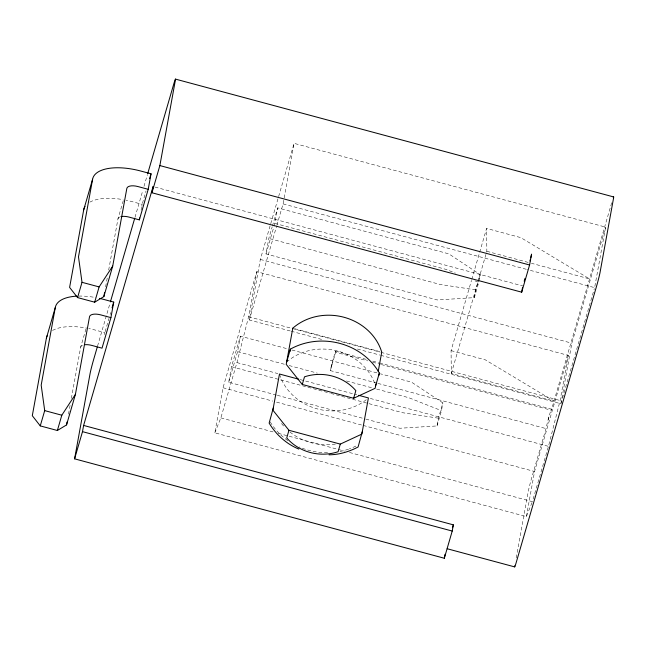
<?xml version="1.0" encoding="UTF-8"?>
<svg xmlns="http://www.w3.org/2000/svg" width="646" height="646" viewBox="0 0 646 646"><rect width="100%" height="100%" fill="white"/><g stroke="black" fill="none" stroke-linecap="round" stroke-linejoin="round"><path stroke-width="0.48" stroke-dasharray="3.23 2.42" d="M68.5 414.102L70.107 405.26M71.351 398.388L80.637 347.306L86.467 327.256M105.629 286.784L107.591 275.979M108.665 270.085L117.943 219.002L123.499 199.905M104.49 334.588L104.846 332.65L94.574 329.888A46.124 20.422 16.2 0 0 88.728 328.499M141.094 210.168L141.627 207.253M141.797 206.284L142.152 204.346L131.881 201.584A46.124 20.422 16.2 0 0 126.035 200.195M532.021 502.58L526.361 516.598L214.835 432.836L223.023 387.745L256.777 271.659L568.31 355.429L560.114 400.52L548.47 446.354L532.393 501.651L348.396 452.176M276.351 395.045L228.692 382.23L231.51 366.71L240.393 336.162L287.074 348.711M228.692 382.23L237.575 351.682L240.393 336.162M214.835 432.836L220.859 417.881L236.945 362.592L248.589 316.75L256.777 271.659M290.224 330.97L249.332 319.972L260.33 259.442L270.456 224.614M475.036 280.881L478.775 282.367L474.334 297.636L437.172 299.954L265.999 253.926L268.817 238.406L272.152 226.948M274.049 226.237L277.699 207.859L448.873 253.878L480.18 274.607L478.944 281.398M276.9 225.171L283.085 203.894L294.083 143.355L605.617 227.126L594.619 287.656L527.443 269.6M365.822 419.101L399.866 428.25L437.027 425.94L438.432 418.18L442.873 402.91L411.567 382.182L380.446 373.816M437.027 425.94L441.468 410.67L442.873 402.91M474.334 297.636L475.739 289.876L477.959 282.237M516.186 557.95L528.299 491.291A10.643 0.436 -75 0 1 531.811 477.475L546.023 428.597A10.643 0.436 -75 0 1 548.091 419.981L549.06 416.436A10.643 0.436 -75 0 1 551.353 410.267L611.754 202.537M526.361 516.598L534.557 471.507L568.31 355.429M380.76 355.316L560.865 403.742L571.863 343.204L605.617 227.126M376.981 383.143L330.348 370.602A10.643 0.436 -75 0 1 331.123 367.049L331.947 363.763A10.643 0.436 -75 0 1 334.903 353.346A10.643 0.436 -75 0 1 335.678 352.272L367.736 360.896M331.123 367.049L331.947 363.763M548.091 419.981L549.06 416.436M97.554 346.095L110.216 302.53M134.99 217.339L142.871 190.231M143.993 186.363L147.377 174.743M105.12 331.697L109.013 318.325M110.119 314.513L110.676 312.599M142.427 203.393L146.036 190.982M270.739 223.645L294.083 143.355M272.426 225.995L277.699 207.859M265.999 253.926L273.775 227.198M249.332 319.972L276.617 226.14M330.348 370.602L335.678 352.272M451.07 350.625L485.299 359.83L554.018 401.101L451.312 373.485L451.07 350.625L471.491 280.388M471.774 279.427L486.6 228.434L520.837 237.639L589.548 278.91L531.416 263.277M451.312 373.485L478.452 280.154M478.726 279.193L486.842 251.294L486.6 228.434M478.242 281.285L480.18 274.607M560.865 403.742L594.336 288.625M475.739 289.876L439.991 284.426L268.817 238.406M438.432 418.18L402.684 412.729L330.712 393.382M486.842 251.294L530.447 263.019M283.085 203.894L526.474 269.334M155.024 187.074L522.808 285.968M274.881 223.379L446.055 269.406L455.398 273.105M260.33 259.442L571.863 343.204M294.729 328.717L380.769 351.852M248.589 316.75L291.419 328.265M292.396 328.531L380.01 352.086M380.987 352.353L560.114 400.52M291.193 331.228L323.323 339.869M357.391 349.034L379.783 355.05M335.742 351.174L366.831 359.531M372.661 361.098L378.491 362.664M379.46 362.931L551.418 409.168M372.589 362.196L380.365 364.287M381.334 364.554L551.353 410.267M291.944 350.019L379.468 373.558M377.95 383.401L546.023 428.597M237.575 351.682L285.233 364.497M289.117 365.539L317.323 373.122M346.498 380.97L371.789 387.77M376.65 389.078L408.748 397.702L441.468 410.67M236.945 362.592L277.828 373.582M300.22 379.606L356.81 394.819M370.32 398.453L548.47 446.354M231.51 366.71L329.743 393.115M277.32 395.304L364.853 418.842M223.023 387.745L272.677 401.093M276.569 402.143L362.245 425.181M363.214 425.439L534.557 471.507M220.859 417.881L273.436 432.021M278.305 433.329L344.504 451.126M366.258 399.729A53.222 47.667 10.3 0 1 279.742 374.89M335.411 444.077A53.222 47.667 10.3 0 1 289.642 431.77M283.602 425.989A53.222 47.667 10.3 0 1 280.17 421.693M286.646 362.035A53.222 47.667 10.3 0 1 374.712 383.344M355.873 446.071A62.089 55.613 10.3 0 1 349.429 448.825M348.565 449.132A62.089 55.613 10.3 0 1 339.651 451.522M327.57 452.733A62.089 55.613 10.3 0 1 299.146 446.935M287.785 440.572A62.089 55.613 10.3 0 1 269.568 420.764M52.52 330.461A46.124 20.422 16.2 0 1 86.79 328.111M78.731 296.07A46.124 20.422 16.2 0 1 95.673 297.564M80.637 347.306A10.643 4.716 16.2 0 1 82.438 345.344M117.943 219.002A10.643 4.716 16.2 0 1 119.744 217.04M89.826 202.158A46.124 20.422 16.2 0 1 123.136 199.638"/><path stroke-width="0.97" d="M76.785 296.151A46.124 20.422 16.2 0 0 55.29 307.553L46.407 338.1L32.3 415.709L40.262 425.892L57.373 430.494L66.538 424.915L75.421 394.359L89.519 316.758A10.643 4.716 16.2 0 1 100.639 314.86L110.91 317.622L102.028 348.17L91.756 345.408A10.643 4.716 16.2 0 0 84.957 344.722M55.29 307.553L41.182 385.153L44.703 410.614L40.262 425.892M148.217 189.318L151.035 173.798L140.763 171.037A46.124 20.422 16.2 0 0 92.596 179.249L83.714 209.797L69.606 287.405L77.568 297.588L94.679 302.191L103.844 296.611L112.727 266.063L126.826 188.454A10.643 4.716 16.2 0 1 137.945 186.557L148.217 189.318L139.334 219.866L129.063 217.104A10.643 4.716 16.2 0 0 120.891 216.652M92.596 179.249L78.489 256.858L82.01 282.318L77.568 297.588M66.538 424.915L67.071 421.967M103.844 296.611L104.555 292.678M530.786 257.681A10.643 0.436 -75 0 0 531.561 254.12L529.591 264.989L521.685 292.178L151.955 192.758L153.078 186.549L83.617 425.439L453.347 524.851L452.224 531.06L444.319 558.249L74.589 458.838L90.101 373.469A10.643 0.436 -75 0 1 93.613 359.644L97.271 347.064M74.589 458.838L82.494 431.649L83.617 425.439M110.91 317.622L113.728 302.102L103.457 299.34A46.124 20.422 16.2 0 0 99.565 298.371M139.334 219.866L139.681 217.928M151.955 192.758L159.861 165.57L175.373 80.201A10.643 0.436 -75 0 0 173.556 84.715L147.659 173.774M292.791 328.2L286.218 364.36L302.28 384.475L353.628 398.283L375.165 388.278L375.94 384.015M289.973 351.456L290.401 349.123A62.089 55.613 10.3 0 1 379.339 373.041L378.919 375.366M378.225 371.45L381.738 352.11A53.222 47.667 10.3 0 0 343.93 317.243A53.222 47.667 10.3 0 0 292.791 328.2M444.319 558.249L445.037 554.3M521.685 292.178L522.493 287.745M57.373 430.494L61.814 415.217L75.421 394.359M94.679 302.191L99.121 286.921L112.727 266.063M110.498 301.561L134.707 218.308M112.065 307.827L113.728 302.102M149.646 178.571L151.035 173.798M273.323 407.86L269.14 423.098C275.955 434.58 286.436 443.996 298.815 449.083M286.646 362.035L290.401 349.123M298.807 379.218L279.468 374.018L272.895 410.186L288.956 430.293L286.735 437.931L288.181 439.538A44.348 39.729 10.3 0 0 335.985 452.386L338.084 451.74L340.305 444.101L361.841 434.104L368.414 397.936L358.748 395.336M302.28 384.475L304.5 376.836L306.608 376.19A44.348 39.729 10.3 0 1 354.404 389.037L355.849 390.644L353.628 398.283M362.261 431.77L358.086 447.008C349.147 451.724 339.15 454.711 329 454.816M375.584 385.953L379.339 373.041M452.523 527.701L453.347 524.851M524.189 281.22L525.02 278.378M175.437 79.103L613.635 196.925M159.861 165.57L529.591 264.989M82.01 282.318L99.121 286.921M288.956 430.293L340.305 444.101M44.703 410.614L61.814 415.217M82.494 431.649L452.224 531.06M447.185 548.745L514.692 566.897M613.264 197.733A10.643 0.436 -75 0 1 613.571 198.031L600.029 272.531A10.643 0.436 -75 0 1 596.524 286.356L516.574 561.285A10.643 0.436 -75 0 1 514.757 565.799M530.398 259.256A10.643 0.436 -75 0 1 529.962 260.96M46.407 338.1A46.124 20.422 16.2 0 1 47.263 335.565M83.714 209.797A46.124 20.422 16.2 0 1 85.022 206.47"/></g></svg>
